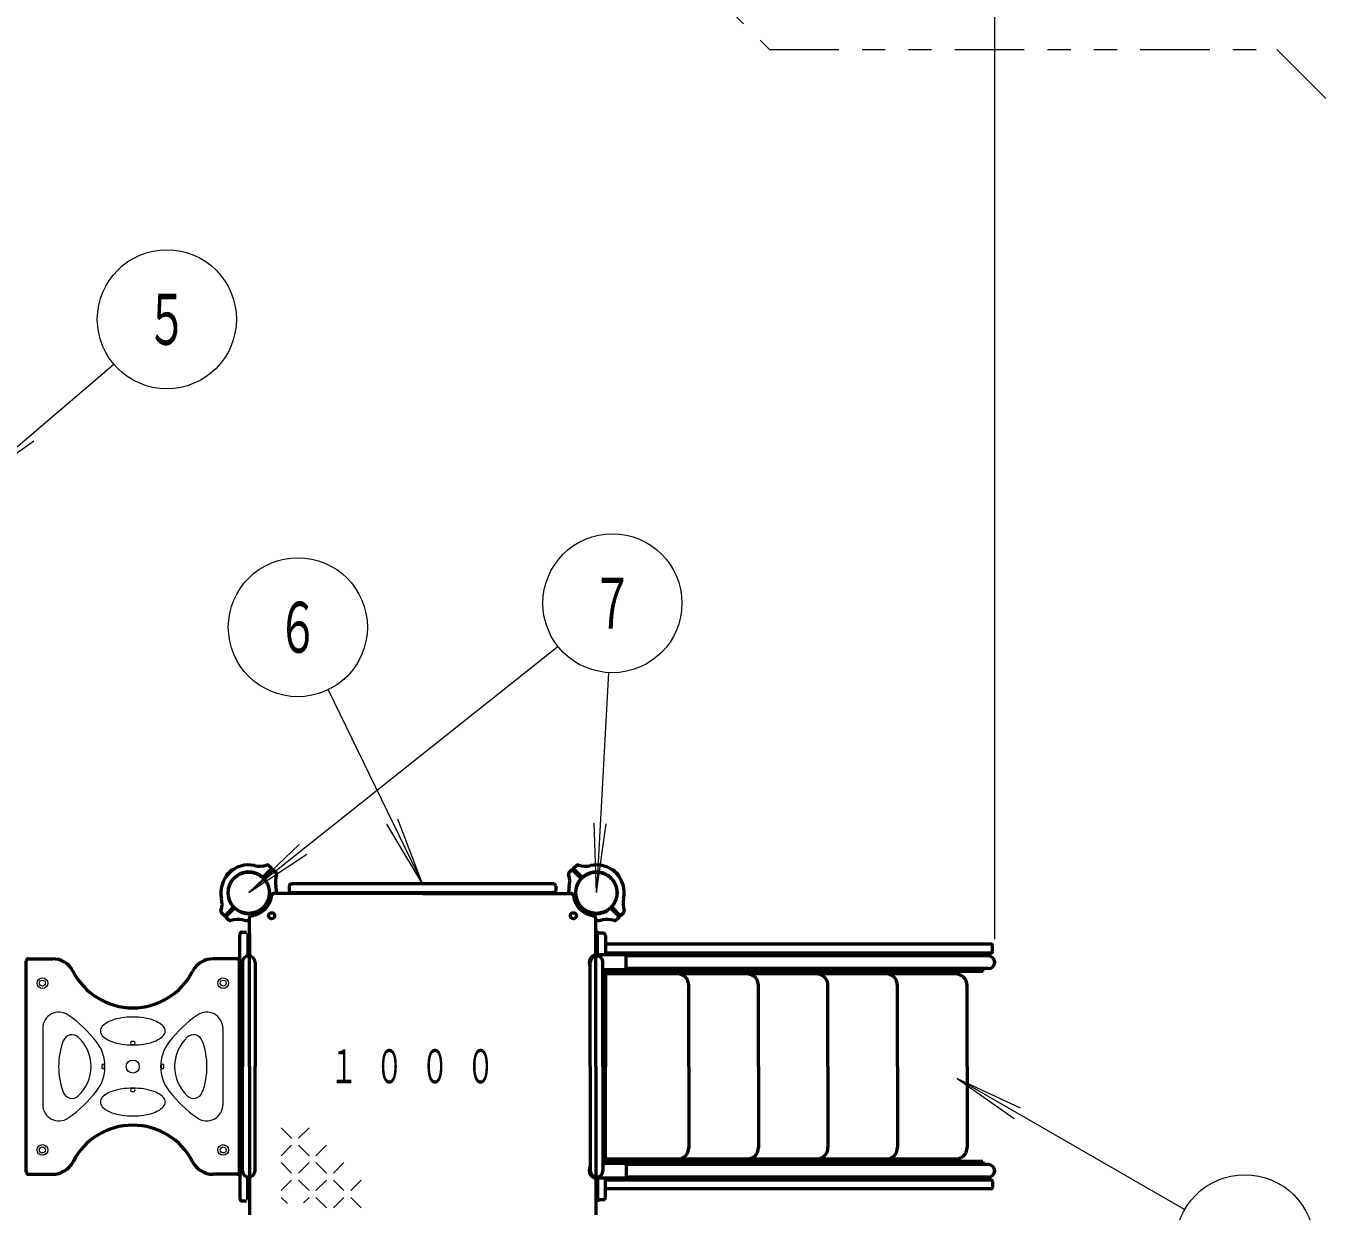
# Model space of a CAD drawing. Units: millimetres on the paper. Extents: x -385 to 0, y -594 to 267.
# Drawn here: x -242.3 to -186.2, y 165.8 to 217 of the extents above; entities that cross this region are included whole.
import ezdxf
from ezdxf.enums import TextEntityAlignment as Align

# ---------------------------------------------------------------- set-up
doc = ezdxf.new("R2010")
doc.units = ezdxf.units.MM
doc.linetypes.add('USER3', pattern=[8, 3, -1, 1, -1, 1, -1])
doc.layers.add('LY_1', color=7, linetype='Continuous', lineweight=50)
doc.styles.add('ＭＳ ゴシック', font='')
doc.styles.get('ＭＳ ゴシック').set_extended_font_data('MS Gothic')

msp = doc.modelspace()

# ---------------------------------------------------------------- linework, layer by layer
at = {"layer": 'LY_1', "lineweight": 13}
for p, q in [((-200.522, 177.569), (-200.522, 243.436)), ((-200.522, 177.569), (-200.522, 243.436)), ((-238.522, 202.374), (-244.429, 197.332)), ((-244.429, 197.332), (-241.986, 199.073)), ((-219.364, 190.198), (-232.708, 179.581)), ((-217.182, 189.07), (-217.708, 179.581)), ((-229.279, 188.332), (-225.209, 179.95)), ((-225.209, 179.95), (-226.75, 182.524)), ((-225.209, 179.95), (-226.279, 182.753)), ((-217.708, 179.581), (-217.804, 182.579)), ((-217.708, 179.581), (-217.282, 182.551)), ((-232.708, 179.581), (-230.532, 181.646)), ((-232.708, 179.581), (-230.207, 181.237)), ((-241.596, 173.717), (-241.596, 170.423)), ((-233.823, 173.717), (-233.823, 170.423)), ((-237.669, 173.143), (-237.749, 173.143)), ((-237.749, 173.023), (-237.669, 173.023)), ((-239.049, 172.11), (-239.049, 172.03)), ((-238.929, 172.03), (-238.929, 172.11)), ((-236.489, 172.11), (-236.489, 172.03)), ((-236.369, 172.03), (-236.369, 172.11)), ((-237.669, 171.117), (-237.749, 171.117)), ((-202.144, 171.55), (-199.424, 170.285)), ((-202.144, 171.55), (-199.685, 169.832)), ((-192.33, 165.897), (-202.144, 171.55)), ((-237.749, 170.997), (-237.669, 170.997)), ((-230.857, 168.972), (-231.307, 169.422)), ((-230.107, 169.422), (-230.557, 168.972)), ((-230.857, 168.672), (-231.307, 168.222)), ((-230.107, 168.222), (-230.557, 168.672)), ((-229.357, 168.672), (-229.807, 168.222)), ((-230.857, 167.472), (-231.307, 167.922)), ((-230.107, 167.922), (-230.557, 167.472)), ((-229.357, 167.472), (-229.807, 167.922)), ((-228.607, 167.922), (-229.057, 167.472)), ((-230.857, 167.172), (-231.307, 166.722)), ((-230.107, 166.722), (-230.557, 167.172)), ((-229.357, 167.172), (-229.807, 166.722)), ((-228.607, 166.722), (-229.057, 167.172)), ((-227.857, 167.172), (-228.307, 166.722)), ((-231.04, 166.155), (-231.307, 166.422)), ((-230.107, 166.422), (-230.346, 166.183)), ((-229.357, 165.972), (-229.807, 166.422)), ((-228.607, 166.422), (-229.057, 165.972)), ((-227.857, 165.972), (-228.307, 166.422))]:
    msp.add_line(p, q, dxfattribs=at)
at = {"layer": 'LY_1', "linetype": 'USER3', "lineweight": 13}
for p, q in [((-227.619, 233.342), (-210.245, 215.968)), ((-210.245, 215.968), (-188.354, 215.968)), ((-188.354, 215.968), (-164.522, 192.136))]:
    msp.add_line(p, q, dxfattribs=at)
at = {"layer": 'LY_1', "color": 140}
for p, q in [((-231.735, 180.645), (-231.85, 180.752)), ((-218.683, 180.645), (-218.568, 180.752)), ((-233.687, 180.265), (-233.689, 180.268)), ((-233.404, 180.548), (-233.407, 180.55)), ((-232.067, 180.254), (-231.734, 180.587)), ((-232.025, 180.212), (-231.692, 180.545)), ((-231.634, 180.544), (-231.527, 180.429)), ((-218.784, 180.544), (-218.891, 180.429)), ((-218.393, 180.212), (-218.726, 180.545)), ((-218.351, 180.254), (-218.684, 180.587)), ((-217.014, 180.548), (-217.012, 180.55)), ((-216.731, 180.265), (-216.729, 180.268)), ((-225.209, 179.54), (-231.617, 179.54)), ((-230.959, 179.85), (-230.959, 179.67)), ((-219.559, 179.95), (-230.859, 179.95)), ((-219.559, 179.57), (-230.859, 179.57)), ((-225.209, 179.54), (-218.801, 179.54)), ((-219.459, 179.85), (-219.459, 179.67)), ((-233.393, 178.928), (-233.726, 178.595)), ((-217.025, 178.928), (-216.692, 178.595)), ((-233.784, 178.596), (-233.883, 178.703)), ((-233.351, 178.886), (-233.684, 178.553)), ((-233.683, 178.495), (-233.576, 178.396)), ((-232.679, 172.07), (-232.679, 178.478)), ((-217.739, 172.07), (-217.739, 178.478)), ((-217.067, 178.886), (-216.734, 178.553)), ((-216.735, 178.495), (-216.842, 178.396)), ((-216.634, 178.596), (-216.535, 178.703)), ((-232.989, 177.87), (-232.809, 177.87)), ((-232.741, 177.81), (-232.741, 176.84)), ((-232.741, 177.81), (-232.677, 177.81)), ((-232.677, 177.81), (-232.677, 176.84)), ((-217.666, 177.909), (-217.73, 177.909)), ((-217.73, 176.839), (-217.73, 177.909)), ((-217.666, 176.839), (-217.666, 177.909)), ((-217.418, 177.819), (-217.598, 177.819)), ((-233.089, 172.07), (-233.089, 177.77)), ((-217.318, 177.719), (-217.318, 176.889)), ((-200.673, 177.349), (-217.258, 177.349)), ((-200.613, 177.029), (-200.613, 177.289)), ((-242.209, 176.72), (-241.177, 176.72)), ((-233.209, 176.72), (-234.241, 176.72)), ((-216.426, 176.889), (-217.666, 176.889)), ((-200.673, 176.969), (-217.318, 176.969)), ((-201.038, 176.969), (-217.318, 176.969)), ((-216.426, 176.249), (-216.426, 176.889)), ((-200.794, 176.841), (-216.426, 176.841)), ((-201.038, 176.841), (-201.038, 176.969)), ((-242.309, 167.52), (-242.309, 176.62)), ((-233.109, 167.52), (-233.109, 176.62)), ((-232.981, 176.57), (-232.981, 172.07)), ((-232.437, 176.57), (-232.437, 172.07)), ((-217.97, 172.069), (-217.97, 176.569)), ((-217.426, 172.069), (-217.426, 176.569)), ((-216.426, 176.249), (-217.426, 176.249)), ((-217.318, 176.249), (-217.318, 172.069)), ((-201.038, 176.169), (-217.318, 176.169)), ((-200.794, 176.297), (-216.426, 176.297)), ((-201.038, 176.169), (-201.038, 176.297)), ((-202.218, 176.069), (-217.318, 176.069)), ((-213.718, 172.069), (-213.718, 175.569)), ((-210.718, 172.069), (-210.718, 175.569)), ((-207.718, 172.069), (-207.718, 175.569)), ((-204.718, 172.069), (-204.718, 175.569)), ((-201.718, 172.069), (-201.718, 175.569)), ((-233.089, 172.07), (-233.089, 166.37)), ((-232.981, 167.57), (-232.981, 172.07)), ((-232.679, 172.07), (-232.679, 165.662)), ((-232.437, 167.57), (-232.437, 172.07)), ((-217.97, 172.069), (-217.97, 167.569)), ((-217.739, 172.07), (-217.739, 165.662)), ((-217.426, 172.069), (-217.426, 167.569)), ((-217.318, 167.889), (-217.318, 172.069)), ((-213.718, 172.069), (-213.718, 168.569)), ((-210.718, 172.069), (-210.718, 168.569)), ((-207.718, 172.069), (-207.718, 168.569)), ((-204.718, 172.069), (-204.718, 168.569)), ((-201.718, 172.069), (-201.718, 168.569)), ((-216.426, 167.889), (-217.426, 167.889)), ((-202.218, 168.069), (-217.318, 168.069)), ((-201.038, 167.969), (-217.318, 167.969)), ((-216.426, 167.889), (-216.426, 167.249)), ((-200.794, 167.841), (-216.426, 167.841)), ((-201.038, 167.969), (-201.038, 167.841)), ((-242.209, 167.42), (-241.177, 167.42)), ((-233.209, 167.42), (-234.241, 167.42)), ((-232.741, 166.33), (-232.741, 167.3)), ((-232.677, 166.33), (-232.677, 167.3)), ((-217.73, 167.299), (-217.73, 166.229)), ((-217.666, 167.299), (-217.666, 166.229)), ((-216.426, 167.249), (-217.666, 167.249)), ((-217.318, 166.419), (-217.318, 167.249)), ((-201.038, 167.169), (-217.318, 167.169)), ((-200.673, 167.169), (-217.318, 167.169)), ((-200.794, 167.297), (-216.426, 167.297)), ((-201.038, 167.297), (-201.038, 167.169)), ((-200.673, 166.789), (-217.258, 166.789)), ((-200.613, 167.109), (-200.613, 166.849)), ((-232.989, 166.27), (-232.809, 166.27)), ((-232.741, 166.33), (-232.677, 166.33)), ((-217.666, 166.229), (-217.73, 166.229)), ((-217.418, 166.319), (-217.598, 166.319))]:
    msp.add_line(p, q, dxfattribs=at)
at = {"layer": 'LY_1', "lineweight": 13}
for points in [[(-236.309, 173.603), (-236.314, 173.656), (-236.33, 173.708), (-236.357, 173.759), (-236.394, 173.809), (-236.44, 173.857), (-236.497, 173.903), (-236.562, 173.948), (-236.637, 173.989), (-236.719, 174.028), (-236.809, 174.063), (-236.906, 174.095), (-237.009, 174.123), (-237.117, 174.147), (-237.23, 174.167), (-237.347, 174.183), (-237.466, 174.194), (-237.587, 174.201), (-237.709, 174.203), (-237.831, 174.201), (-237.952, 174.194), (-238.071, 174.183), (-238.188, 174.167), (-238.301, 174.147), (-238.409, 174.123), (-238.512, 174.095), (-238.609, 174.063), (-238.699, 174.028), (-238.782, 173.989), (-238.856, 173.948), (-238.922, 173.903), (-238.978, 173.857), (-239.025, 173.809), (-239.061, 173.759), (-239.088, 173.708), (-239.104, 173.656), (-239.109, 173.603), (-239.104, 173.551), (-239.088, 173.499), (-239.061, 173.448), (-239.025, 173.398), (-238.978, 173.35), (-238.922, 173.303), (-238.856, 173.259), (-238.782, 173.218), (-238.699, 173.179), (-238.609, 173.144), (-238.512, 173.112), (-238.409, 173.084), (-238.301, 173.06), (-238.188, 173.04), (-238.071, 173.024), (-237.952, 173.013), (-237.831, 173.006), (-237.709, 173.003), (-237.587, 173.006), (-237.466, 173.013), (-237.347, 173.024), (-237.23, 173.04), (-237.117, 173.06), (-237.009, 173.084), (-236.906, 173.112), (-236.809, 173.144), (-236.719, 173.179), (-236.637, 173.218), (-236.562, 173.259), (-236.497, 173.303), (-236.44, 173.35), (-236.394, 173.398), (-236.357, 173.448), (-236.33, 173.499), (-236.314, 173.551)], [(-236.309, 170.537), (-236.314, 170.589), (-236.33, 170.641), (-236.357, 170.692), (-236.394, 170.742), (-236.44, 170.79), (-236.497, 170.837), (-236.562, 170.881), (-236.637, 170.922), (-236.719, 170.961), (-236.809, 170.996), (-236.906, 171.028), (-237.009, 171.056), (-237.117, 171.08), (-237.23, 171.101), (-237.347, 171.116), (-237.466, 171.128), (-237.587, 171.134), (-237.709, 171.137), (-237.831, 171.134), (-237.952, 171.128), (-238.071, 171.116), (-238.188, 171.101), (-238.301, 171.08), (-238.409, 171.056), (-238.512, 171.028), (-238.609, 170.996), (-238.699, 170.961), (-238.782, 170.922), (-238.856, 170.881), (-238.922, 170.837), (-238.978, 170.79), (-239.025, 170.742), (-239.061, 170.692), (-239.088, 170.641), (-239.104, 170.589), (-239.109, 170.537), (-239.104, 170.484), (-239.088, 170.433), (-239.061, 170.381), (-239.025, 170.331), (-238.978, 170.283), (-238.922, 170.237), (-238.856, 170.193), (-238.782, 170.151), (-238.699, 170.112), (-238.609, 170.077), (-238.512, 170.045), (-238.409, 170.017), (-238.301, 169.993), (-238.188, 169.973), (-238.071, 169.957), (-237.952, 169.946), (-237.831, 169.939), (-237.709, 169.937), (-237.587, 169.939), (-237.466, 169.946), (-237.347, 169.957), (-237.23, 169.973), (-237.117, 169.993), (-237.009, 170.017), (-236.906, 170.045), (-236.809, 170.077), (-236.719, 170.112), (-236.637, 170.151), (-236.562, 170.193), (-236.497, 170.237), (-236.44, 170.283), (-236.394, 170.331), (-236.357, 170.381), (-236.33, 170.433), (-236.314, 170.484)]]:
    msp.add_lwpolyline(points, close=True, dxfattribs=at)
for centre, radius in [((-236.24, 204.321), 3), ((-217.016, 192.066), 3), ((-230.589, 191.031), 3), ((-241.609, 175.67), 0.23), ((-241.609, 175.67), 0.13), ((-233.809, 175.67), 0.23), ((-233.809, 175.67), 0.13), ((-237.709, 172.07), 0.28), ((-241.609, 168.47), 0.23), ((-241.609, 168.47), 0.13), ((-233.809, 168.47), 0.23), ((-233.809, 168.47), 0.13), ((-189.731, 164.399), 3)]:
    msp.add_circle(centre, radius, dxfattribs=at)
at = {"layer": 'LY_1', "color": 140}
for centre, radius in [((-232.709, 179.57), 0.891), ((-232.709, 179.57), 0.891), ((-217.709, 179.57), 0.891), ((-231.719, 178.58), 0.13), ((-218.699, 178.58), 0.13)]:
    msp.add_circle(centre, radius, dxfattribs=at)
for centre, radius, start, end in [((-232.709, 179.57), 1.2, 77.7272, 135), ((-232.241, 181.72), 1, 257.7272, 287.5412), ((-231.91, 180.671), 0.1, 47, 107.5412), ((-231.763, 180.616), 0.04, 315, 47), ((-218.656, 180.616), 0.04, 133, 225), ((-218.508, 180.671), 0.1, 72.4588, 133), ((-218.177, 181.72), 1, 252.4588, 282.2728), ((-217.709, 179.57), 1.2, 45, 102.2728), ((-232.709, 179.57), 1.2, 135, 192.2728), ((-233.675, 180.282), 0.02, 143.6269, 225), ((-232.709, 179.57), 1.22, 135, 143.6269), ((-232.709, 179.57), 0.9, 135, 220.7293), ((-232.709, 179.57), 1.22, 126.3731, 135), ((-233.421, 180.536), 0.02, 45, 126.3731), ((-232.709, 179.57), 0.9, 49.2707, 135), ((-232.096, 180.282), 0.04, 229.2707, 315), ((-232.709, 179.57), 0.9, 315, 40.7293), ((-231.997, 180.183), 0.04, 135, 220.7293), ((-231.664, 180.517), 0.04, 43, 135), ((-230.559, 180.038), 1, 162.4588, 192.2728), ((-231.608, 180.369), 0.1, 342.4588, 43), ((-218.81, 180.369), 0.1, 137, 197.5412), ((-219.859, 180.038), 1, 347.7272, 17.5412), ((-218.755, 180.517), 0.04, 45, 137), ((-217.709, 179.57), 0.9, 139.2707, 225), ((-218.421, 180.183), 0.04, 319.2707, 45), ((-218.322, 180.282), 0.04, 225, 310.7293), ((-217.709, 179.57), 0.9, 45, 130.7293), ((-217.709, 179.57), 0.9, 319.2707, 45), ((-216.997, 180.536), 0.02, 53.6269, 135), ((-217.709, 179.57), 1.22, 45, 53.6269), ((-217.709, 179.57), 1.2, 347.7272, 45), ((-217.709, 179.57), 1.22, 36.3731, 45), ((-216.743, 180.282), 0.02, 315, 36.3731), ((-231.617, 179.44), 0.1, 90, 173.2128), ((-232.709, 179.57), 1.2, 358.5675, 12.2728), ((-230.859, 179.85), 0.1, 90, 180), ((-230.859, 179.67), 0.1, 180, 270), ((-219.559, 179.85), 0.1, 0, 90), ((-219.559, 179.67), 0.1, 270, 0), ((-217.709, 179.57), 1.2, 167.7272, 181.4325), ((-218.801, 179.44), 0.1, 6.7872, 90), ((-234.859, 179.102), 1, 342.4588, 12.2728), ((-233.421, 178.957), 0.04, 315, 40.7293), ((-232.709, 179.57), 0.9, 229.2707, 315), ((-232.709, 179.57), 1, 276.7872, 353.2128), ((-217.709, 179.57), 1, 186.7872, 263.2128), ((-217.709, 179.57), 0.9, 225, 310.7293), ((-216.997, 178.957), 0.04, 139.2707, 225), ((-215.559, 179.102), 1, 167.7272, 197.5412), ((-233.81, 178.771), 0.1, 162.4588, 223), ((-233.755, 178.624), 0.04, 223, 315), ((-233.656, 178.525), 0.04, 135, 227), ((-233.508, 178.469), 0.1, 227, 287.5412), ((-233.177, 177.42), 1, 77.7272, 107.5412), ((-233.322, 178.858), 0.04, 49.2707, 135), ((-232.709, 179.57), 1.2, 257.7272, 271.4325), ((-232.579, 178.478), 0.1, 96.7872, 180), ((-217.839, 178.478), 0.1, 0, 83.2128), ((-217.709, 179.57), 1.2, 268.5675, 282.2728), ((-217.241, 177.42), 1, 72.4588, 102.2728), ((-217.096, 178.858), 0.04, 45, 130.7293), ((-216.91, 178.469), 0.1, 252.4588, 313), ((-216.763, 178.525), 0.04, 313, 45), ((-216.664, 178.624), 0.04, 225, 317), ((-216.608, 178.771), 0.1, 317, 17.5412), ((-232.989, 177.77), 0.1, 90, 180), ((-217.598, 177.719), 0.1, 90, 132.8436), ((-217.418, 177.719), 0.1, 0, 90), ((-200.673, 177.289), 0.06, 0, 90), ((-242.209, 176.62), 0.1, 90, 180), ((-241.177, 175.72), 1, 27.2117, 90), ((-234.241, 175.72), 1, 90, 152.7883), ((-233.209, 176.62), 0.1, 0, 90), ((-232.709, 176.57), 0.272, 0, 180), ((-217.698, 176.569), 0.32, 95.7392, 211.7883), ((-217.698, 176.569), 0.272, 0, 180), ((-200.794, 176.569), 0.272, 270, 90), ((-200.673, 177.029), 0.06, 270, 0), ((-237.709, 177.503), 2.9, 207.2117, 332.7883), ((-214.218, 175.569), 0.5, 0, 90), ((-211.218, 175.569), 0.5, 0, 90), ((-208.218, 175.569), 0.5, 0, 90), ((-205.218, 175.569), 0.5, 0, 90), ((-202.218, 175.569), 0.5, 0, 90), ((-237.709, 166.637), 2.9, 27.2117, 152.7883), ((-214.218, 168.569), 0.5, 270, 0), ((-211.218, 168.569), 0.5, 270, 0), ((-208.218, 168.569), 0.5, 270, 0), ((-205.218, 168.569), 0.5, 270, 0), ((-202.218, 168.569), 0.5, 270, 0), ((-241.177, 168.42), 1, 270, 332.7883), ((-234.241, 168.42), 1, 207.2117, 270), ((-217.698, 167.569), 0.32, 148.2117, 264.2608), ((-200.794, 167.569), 0.272, 270, 90), ((-242.209, 167.52), 0.1, 180, 270), ((-233.209, 167.52), 0.1, 270, 0), ((-232.709, 167.57), 0.272, 180, 0), ((-217.698, 167.569), 0.272, 180, 0), ((-200.673, 167.109), 0.06, 0, 90), ((-200.673, 166.849), 0.06, 270, 0), ((-232.989, 166.37), 0.1, 180, 270), ((-217.598, 166.419), 0.1, 227.1564, 270), ((-217.418, 166.419), 0.1, 270, 0)]:
    msp.add_arc(centre, radius, start, end, dxfattribs=at)
at = {"layer": 'LY_1', "lineweight": 13}
for centre, radius, start, end in [((-240.896, 173.717), 0.7, 55.1553, 180), ((-243.695, 169.695), 5.6, 37.8346, 55.1553), ((-231.723, 169.695), 5.6, 124.8447, 142.1654), ((-234.523, 173.717), 0.7, 0, 124.8447), ((-240.333, 173.043), 0.4, 47.0818, 159.4705), ((-241.238, 172.07), 1.728, 312.9182, 47.0818), ((-234.181, 172.07), 1.728, 132.9182, 227.0818), ((-235.085, 173.043), 0.4, 20.5295, 132.9182), ((-237.735, 172.07), 3.174, 159.4705, 200.5295), ((-240.638, 172.07), 1.728, 322.1654, 37.8346), ((-237.749, 173.083), 0.06, 90, 270), ((-237.669, 173.083), 0.06, 270, 90), ((-234.781, 172.07), 1.728, 142.1654, 217.8346), ((-237.683, 172.07), 3.174, 339.4705, 20.5295), ((-238.989, 172.11), 0.06, 0, 180), ((-238.989, 172.03), 0.06, 180, 0), ((-236.429, 172.11), 0.06, 0, 180), ((-236.429, 172.03), 0.06, 180, 0), ((-237.749, 171.057), 0.06, 90, 270), ((-237.669, 171.057), 0.06, 270, 90), ((-240.333, 171.097), 0.4, 200.5295, 312.9182), ((-243.695, 174.445), 5.6, 304.8447, 322.1654), ((-231.723, 174.445), 5.6, 217.8346, 235.1553), ((-235.085, 171.097), 0.4, 227.0818, 339.4705), ((-240.896, 170.423), 0.7, 180, 304.8447), ((-234.523, 170.423), 0.7, 235.1553, 0)]:
    msp.add_arc(centre, radius, start, end, dxfattribs=at)

# ---------------------------------------------------------------- texts
at = {"layer": 'LY_1', "style": 'ＭＳ ゴシック', "width": 0.6}
for s, p in [('５', (-236.24, 204.321)), ('７', (-217.016, 192.066)), ('６', (-230.589, 191.031))]:
    msp.add_text(s, height=2.199, dxfattribs=at).set_placement(p, align=Align.MIDDLE_CENTER)
at = {"layer": 'LY_1', "insert": (-229.209, 172.07), "char_height": 1.466, "attachment_point": 4, "style": 'ＭＳ ゴシック'}
msp.add_mtext('\\T1.64;\\W0.6;１０００', dxfattribs=at)

doc.saveas('drawing.dxf')
